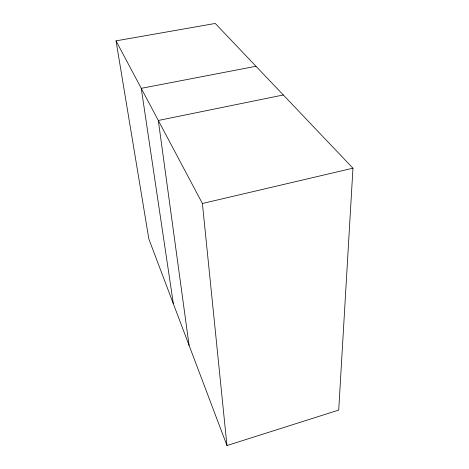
<?xml version="1.0" encoding="UTF-8"?>
<svg xmlns="http://www.w3.org/2000/svg" width="469" height="469" viewBox="0 0 469 469"><rect width="100%" height="100%" fill="white"/><g stroke="black" fill="none" stroke-linecap="round" stroke-linejoin="round"><path stroke-width="0.7" d="M352.964 168.195L338.718 410.094L226.961 445.55L148.861 239.008L116.036 40.862L215.248 23.45L352.964 168.195L202.403 203.493L116.036 40.862M283.299 94.978L158.311 120.469L189.083 345.377M255.986 66.27L141.251 88.336L173.342 303.754M202.403 203.493L226.961 445.55"/></g></svg>
